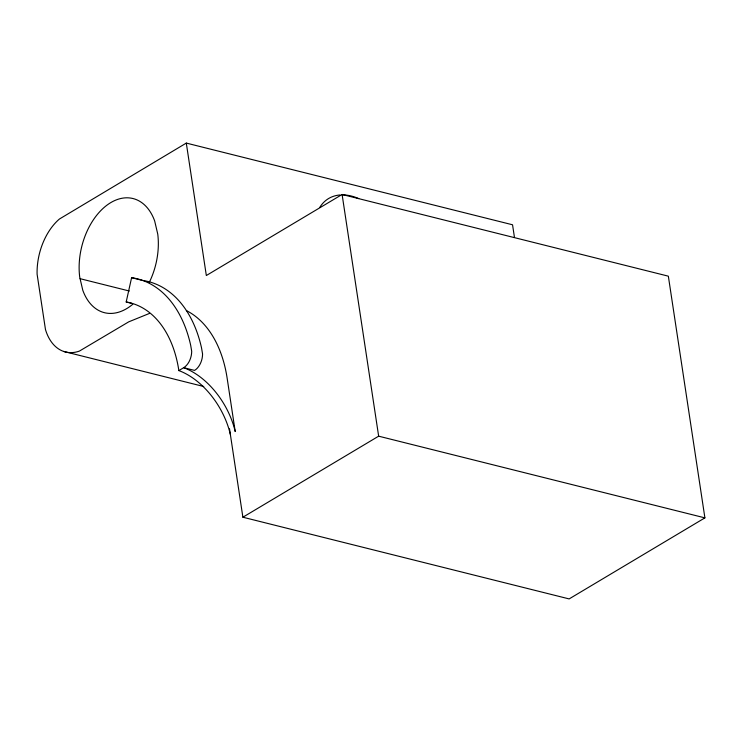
<?xml version="1.0" encoding="UTF-8"?>
<svg xmlns="http://www.w3.org/2000/svg" width="742" height="742" viewBox="0 0 742 742"><rect width="100%" height="100%" fill="white"/><g stroke="black" fill="none" stroke-linecap="round" stroke-linejoin="round"><path stroke-width="1.11" d="M126.186 301.975L131.603 277.693L142.483 280.42A132.679 85.886 -75.9 0 1 201.555 348.017L202.566 354.008A14.886 9.637 -75.9 0 1 194.58 370.406L183.701 367.689L178.85 370.583A117.663 76.166 -75.9 0 0 126.186 301.975L131.761 303.376M514.447 237.338L512.546 224.78L186.298 143.085L59.397 219.038A52.005 33.659 -75.9 0 0 37.1 274.188L45.466 329.504A52.005 33.659 -75.9 0 0 79.375 351.105L128.746 321.833L149.374 313.458M229.51 428.811L242.884 517.22L569.133 598.915L704.9 517.87L668.347 276.172L342.099 194.478L206.332 275.523L186.298 143.085M242.884 517.22L378.652 436.175L704.9 517.87M80.08 278.686L129.349 291.022M63.589 351.411L203.735 386.508M342.099 194.478L378.652 436.175M149.188 282.581A58.831 38.083 -75.9 0 0 157.758 234.138L154.67 220.977A58.831 38.083 -75.9 0 0 106.913 205.2A58.831 38.083 -75.9 0 0 79.709 277.091L82.789 290.252A58.831 38.083 -75.9 0 0 132.79 304.248M178.85 370.583A66.186 42.396 59.2 0 1 230.363 434.45M186.372 310.564A124.647 80.683 -75.9 0 1 227.2 378.578L235.214 431.547A66.186 42.396 59.2 0 0 183.701 367.689A14.886 9.637 -75.9 0 0 191.696 351.281L190.685 345.299A132.679 85.886 -75.9 0 0 131.603 277.693M319.737 207.426A60.13 38.519 59.2 0 1 340.022 194.97M343.277 194.886A60.13 38.519 59.2 0 1 358.748 198.606"/></g></svg>
